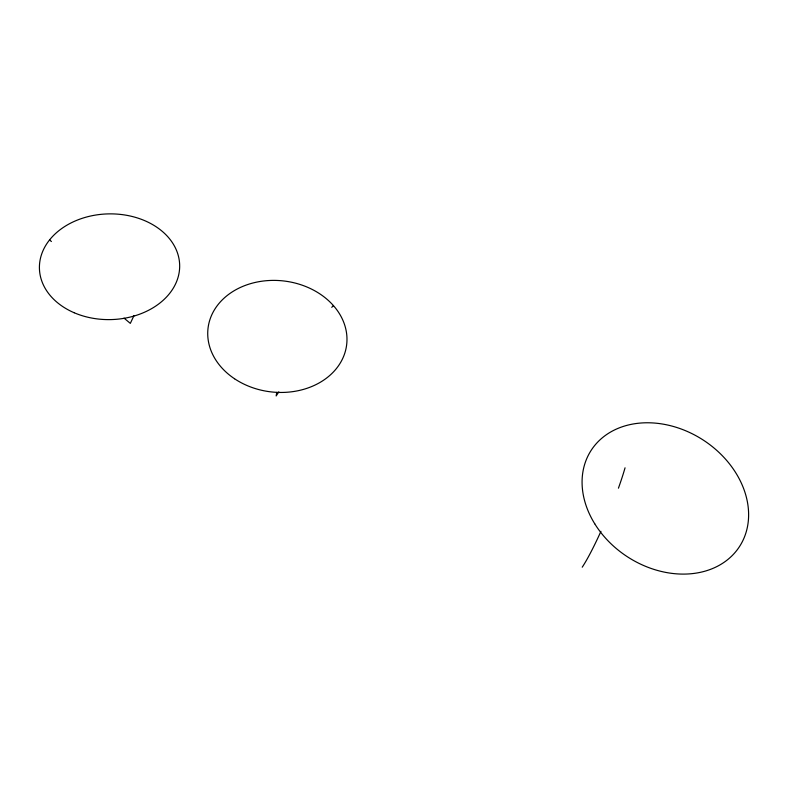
<?xml version="1.0" encoding="UTF-8"?>
<svg xmlns="http://www.w3.org/2000/svg" width="788" height="788" viewBox="0 0 788 788"><rect width="100%" height="100%" fill="white"/><g stroke="black" fill="none" stroke-linecap="round" stroke-linejoin="round"><path stroke-width="1.18" d="M276.746 392.394L276.164 395.95L278.834 391.882M133.99 315.584L130.325 323.375L124.031 318.125M331.748 307.33L333.432 305.596M49.605 239.867L51.397 241.532M625.051 467.806A68.349 7.742 -67.5 0 1 618.432 488.186M600.939 531.339A68.349 7.742 -67.5 0 1 582.224 567.193M594.743 523.784A88.404 69.59 33 0 0 738.868 547.522A88.404 69.59 33 0 0 662.422 424.023A88.404 69.59 33 0 0 594.743 523.784M234.548 378.762A69.797 55.82 6.7 0 0 346.316 347.035A69.797 55.82 6.7 0 0 251.205 283.463A69.797 55.82 6.7 0 0 234.548 378.762M74.18 312.747A70.142 52.865 -1.3 0 0 179.674 266.314A70.142 52.865 -1.3 0 0 74.761 221.172A70.142 52.865 -1.3 0 0 74.18 312.747"/></g></svg>
